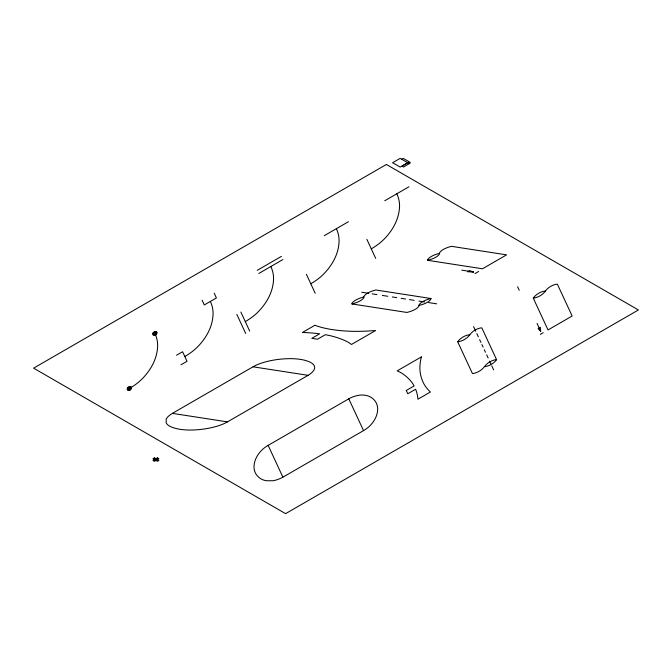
<?xml version="1.0" encoding="UTF-8"?>
<svg xmlns="http://www.w3.org/2000/svg" width="672" height="672" viewBox="0 0 672 672"><rect width="100%" height="100%" fill="white"/><g stroke="black" fill="none" stroke-linecap="round" stroke-linejoin="round"><path stroke-width="1.01" d="M351.935 303.946L351.935 303.467A16.229 9.374 0 0 1 355.648 300.149A23.94 13.826 0 0 1 361.166 297.772A36.17 20.882 0 0 1 363.905 296.999L363.905 296.461A16.229 9.374 0 0 1 367.609 293.143A23.94 13.826 0 0 1 373.136 290.766A36.17 20.882 0 0 1 375.866 289.993L430.945 298.511L430.895 299.149A15.288 8.828 0 0 1 427.4 302.274A23.94 13.826 0 0 1 421.873 304.651A36.17 20.882 0 0 1 418.975 305.466L418.925 306.096A15.288 8.828 0 0 1 415.43 309.229A23.94 13.826 0 0 1 409.903 311.606A36.17 20.882 0 0 1 406.879 312.446L351.935 303.946A36.17 20.882 0 0 0 354.824 303.139A23.94 13.826 0 0 0 360.352 300.762A15.288 8.828 0 0 0 363.846 297.629L363.905 296.999M418.975 305.466L418.984 304.987A16.229 9.374 0 0 1 422.688 301.661A23.94 13.826 0 0 1 428.215 299.284A36.17 20.882 0 0 1 430.945 298.511M427.577 260.299L427.577 259.812A16.229 9.374 0 0 1 431.29 256.494A23.94 13.826 0 0 1 436.817 254.117A36.17 20.882 0 0 1 439.547 253.344L439.547 252.815A16.229 9.374 0 0 1 443.26 249.488A23.94 13.826 0 0 1 448.778 247.111A36.17 20.882 0 0 1 451.517 246.338L506.596 254.864L482.471 268.792L427.577 260.299A36.17 20.882 0 0 0 430.475 259.484A23.94 13.826 0 0 0 436.002 257.107A15.288 8.828 0 0 0 439.496 253.974L439.547 253.344M401.755 159.256L403.267 158.382L410.122 162.338L408.61 163.212L400.159 158.348L392.599 162.716L400.159 167.084L407.719 162.716M257.267 270.329L281.459 256.36M258.745 273.504L282.937 259.543M324.265 235.679L348.457 221.71M384.745 200.76L408.937 186.791M176.534 355.236L182.582 351.75L187.018 361.284L180.97 364.778M172.385 413.364L253.025 366.803A39.9 23.041 0 0 1 262.231 362.838A60.278 34.801 0 0 1 289.313 358.655A39.9 23.041 0 0 1 300.72 359.428A25.477 14.708 0 0 1 310.279 362.258A12.079 6.972 0 0 1 313.925 370.112A25.477 14.708 0 0 1 308.095 375.329L227.455 421.882A39.9 23.041 0 0 1 218.249 425.846A60.278 34.801 0 0 1 191.167 430.038A39.9 23.041 0 0 1 179.76 429.265A25.477 14.708 0 0 1 170.201 426.434A12.079 6.972 0 0 1 166.194 422.839L166.194 418.9A27.056 15.616 0 0 1 172.385 413.364L227.455 421.882M474.928 273.622L478.64 271.471M268.145 445.368L348.785 398.815A25.477 14.708 0 0 1 357.806 395.455A12.079 6.972 0 0 1 371.414 397.555A25.477 14.708 0 0 1 376.32 403.074A39.9 23.041 0 0 1 377.664 409.66A60.278 34.801 0 0 1 370.406 425.3A39.9 23.041 0 0 1 363.535 430.618L282.895 477.17A27.056 15.616 0 0 1 273.311 480.74L266.482 480.74A12.079 6.972 0 0 1 260.266 478.43A25.477 14.708 0 0 1 255.36 472.912A39.9 23.041 0 0 1 254.016 466.326A60.278 34.801 0 0 1 261.274 450.685A39.9 23.041 0 0 1 268.145 445.368L282.895 477.17M540.313 334.396L543.22 332.716M545.353 291.127L544.253 291.152A15.288 8.828 0 0 0 538.835 293.177A23.94 13.826 0 0 0 534.719 296.36A36.17 20.882 0 0 0 533.257 298.108L548.024 329.944L572.149 316.016L557.39 284.214L556.29 284.248A15.288 8.828 0 0 0 550.88 286.264A23.94 13.826 0 0 0 546.756 289.456A36.17 20.882 0 0 0 545.353 291.127A36.17 20.882 0 0 1 544.018 292.706A23.94 13.826 0 0 1 539.893 295.89A16.229 9.374 0 0 1 534.139 298.032L533.308 298.032M469.787 334.799L468.686 334.832A15.288 8.828 0 0 0 463.268 336.848A23.94 13.826 0 0 0 459.152 340.04A36.17 20.882 0 0 0 457.691 341.779L472.416 373.506L473.248 373.506A16.229 9.374 0 0 0 479.002 371.364A23.94 13.826 0 0 0 483.118 368.172A36.17 20.882 0 0 0 484.453 366.601L485.377 366.601A16.229 9.374 0 0 0 491.131 364.459A23.94 13.826 0 0 0 495.247 361.267A36.17 20.882 0 0 0 496.583 359.688L481.824 327.886L480.732 327.919A15.288 8.828 0 0 0 475.314 329.935A23.94 13.826 0 0 0 471.19 333.127A36.17 20.882 0 0 0 469.787 334.799A36.17 20.882 0 0 1 468.451 336.378A23.94 13.826 0 0 1 464.327 339.562A16.229 9.374 0 0 1 458.581 341.712L457.741 341.712M496.583 359.688L495.491 359.722A15.288 8.828 0 0 0 490.073 361.738A23.94 13.826 0 0 0 485.948 364.93A36.17 20.882 0 0 0 484.546 366.601M473.542 271.967L467.746 271.774L469.652 270.665L473.542 271.967L461.798 270.152M361.704 292.228L368.802 293.328M372.154 293.849L376.9 294.58M382.351 295.428L387.794 296.268M392.263 296.957L396.673 297.637M401.142 298.334L405.619 299.023M409.416 299.611L414.145 300.342M418.984 301.09L424.612 301.963M428.652 302.585L436.699 303.828M253.025 366.803L308.095 375.329M155.98 458.699L157.466 459.556M154.375 459.631L155.862 460.488M540.658 331.162L538.062 328.692L540.38 327.356L540.658 331.162L537.071 323.442M517.591 286.742L519.229 290.279M473.567 326.617L475.726 331.271M476.809 333.598L478.313 336.848M479.615 339.646L480.883 342.376M481.9 344.56L483.101 347.147M484.294 349.734L485.478 352.279M486.671 354.858L488.132 358M489.594 361.141L490.862 363.888M491.761 365.82L493.668 369.919M366.853 239.316L375.707 258.392M306.373 274.235L315.227 293.311M348.785 398.815L363.535 430.618M240.853 312.06L249.707 331.136M236.821 314.387L245.675 333.472M214.2 293.177L216.409 297.948L204.313 304.928L202.104 300.166M129.36 388.525A79.8 46.074 0 0 0 143.094 377.899A120.565 69.602 0 0 0 157.609 346.618A79.8 46.074 0 0 0 154.921 333.446M210.361 301.442A79.8 46.074 0 0 1 213.049 314.614A120.565 69.602 0 0 1 198.534 345.887A79.8 46.074 0 0 1 184.8 356.521M245.28 321.602A79.8 46.074 0 0 0 259.014 310.968A120.565 69.602 0 0 0 273.529 279.695A79.8 46.074 0 0 0 270.841 266.524M336.361 228.698A79.8 46.074 0 0 1 339.049 241.87A120.565 69.602 0 0 1 324.534 273.143A79.8 46.074 0 0 1 310.8 283.769M396.841 193.78A79.8 46.074 0 0 1 399.529 206.951A120.565 69.602 0 0 1 385.014 238.224A79.8 46.074 0 0 1 371.28 248.858M127.411 388.223L127.21 389.029A3.99 2.302 0 0 0 127.344 389.693A2.545 1.47 0 0 0 127.831 390.239L129.142 390.474A2.705 1.562 0 0 0 130.099 390.113A3.99 2.302 0 0 0 130.788 389.584L131.51 388.021A3.99 2.302 0 0 0 131.376 387.366A2.545 1.47 0 0 0 130.889 386.812L129.528 386.602A2.545 1.47 0 0 0 128.621 386.938A3.99 2.302 0 0 0 127.932 387.467L127.411 388.223M127.806 388.282L127.638 388.928A3.192 1.84 0 0 0 127.747 389.458A2.041 1.176 0 0 0 128.142 389.903L129.184 390.088A2.167 1.252 0 0 0 129.948 389.802A3.192 1.84 0 0 0 130.502 389.374L131.082 388.122A3.192 1.84 0 0 0 130.973 387.593A2.041 1.176 0 0 0 130.578 387.156L129.494 386.988A2.041 1.176 0 0 0 128.772 387.257A3.192 1.84 0 0 0 128.218 387.677L127.806 388.282M128.192 388.349L128.066 388.828A2.394 1.386 0 0 0 128.15 389.222A1.529 0.882 0 0 0 128.444 389.558L129.226 389.693A1.621 0.941 0 0 0 129.805 389.483A2.394 1.386 0 0 0 130.217 389.164L130.654 388.223A2.394 1.386 0 0 0 130.57 387.828A1.529 0.882 0 0 0 130.276 387.5L129.461 387.374A1.529 0.882 0 0 0 128.915 387.576A2.394 1.386 0 0 0 128.503 387.887L128.192 388.349M128.579 388.408C129.251 391.272 131.292 386.014 128.579 388.408M128.974 388.466C129.301 389.894 130.326 387.274 128.974 388.466M152.972 333.144L152.771 333.95A3.99 2.302 0 0 0 152.905 334.614A2.545 1.47 0 0 0 153.392 335.16L154.703 335.395A2.705 1.562 0 0 0 155.66 335.042A3.99 2.302 0 0 0 156.349 334.505L157.072 332.942A3.99 2.302 0 0 0 156.937 332.287A2.545 1.47 0 0 0 156.45 331.733L155.089 331.523A2.545 1.47 0 0 0 154.182 331.859A3.99 2.302 0 0 0 153.493 332.388L152.972 333.144M153.367 333.211L153.199 333.85A3.192 1.84 0 0 0 153.308 334.379A2.041 1.176 0 0 0 153.703 334.824L154.745 335.009A2.167 1.252 0 0 0 155.509 334.723A3.192 1.84 0 0 0 156.064 334.295L156.643 333.043A3.192 1.84 0 0 0 156.534 332.514A2.041 1.176 0 0 0 156.139 332.077L155.056 331.909A2.041 1.176 0 0 0 154.333 332.178A3.192 1.84 0 0 0 153.779 332.598L153.367 333.211M153.754 333.27L153.628 333.749A2.394 1.386 0 0 0 153.712 334.144A1.529 0.882 0 0 0 154.006 334.48L154.787 334.614A1.621 0.941 0 0 0 155.366 334.404A2.394 1.386 0 0 0 155.778 334.085L156.215 333.144A2.394 1.386 0 0 0 156.131 332.749A1.529 0.882 0 0 0 155.837 332.422L155.022 332.296A1.529 0.882 0 0 0 154.476 332.497A2.394 1.386 0 0 0 154.064 332.816L153.754 333.27M154.14 333.329C154.812 336.193 156.853 330.935 154.14 333.329M154.535 333.388C154.871 334.824 155.887 332.195 154.535 333.388M386.4 164.472L33.6 368.155L285.6 513.652L638.4 309.96L386.4 164.472M408.61 162.338L401.99 166.16L403.502 167.034L410.122 163.212L408.61 162.338M314.857 325.29L302.383 332.489A95.768 55.289 0 0 1 319.645 333.824L311.808 338.352L317.486 339.234L325.349 334.698A61.144 35.305 0 0 1 346.055 341.124A28.997 16.741 0 0 1 351.439 344.484L375.631 330.515A144.673 83.53 0 0 1 358.882 331.338A95.768 55.289 0 0 1 331.506 329.482A61.144 35.305 0 0 1 314.857 325.29M154.375 457.884L152.956 458.699L157.466 461.303L158.886 460.488L154.375 457.884M157.399 457.884L152.956 460.446L154.442 461.303L158.886 458.741L157.399 457.884M421.361 356.916L397.169 370.877A28.997 16.741 0 0 1 402.99 373.993A61.144 35.305 0 0 1 414.12 385.946L406.266 390.482L407.786 393.758L415.624 389.239A95.768 55.289 0 0 1 417.942 399.21L430.408 392.003A61.144 35.305 0 0 1 423.158 382.393A95.768 55.289 0 0 1 419.924 366.584A144.673 83.53 0 0 1 421.361 356.916"/></g></svg>
